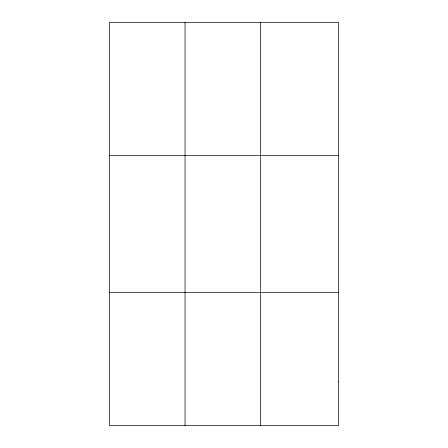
<?xml version="1.0" encoding="UTF-8"?>
<svg xmlns="http://www.w3.org/2000/svg" width="448" height="448" viewBox="0 0 448 448"><rect width="100%" height="100%" fill="white"/><g stroke="black" fill="none" stroke-linecap="round" stroke-linejoin="round"><path stroke-width="0.67" d="M185.063 425.6L185.063 22.4M260.646 425.6L260.646 22.4M109.48 155.456L338.52 155.456M109.48 292.544L338.52 292.544M338.52 381.248L338.52 425.6L109.48 425.6L109.48 22.4L338.52 22.4L338.52 381.248"/></g></svg>
